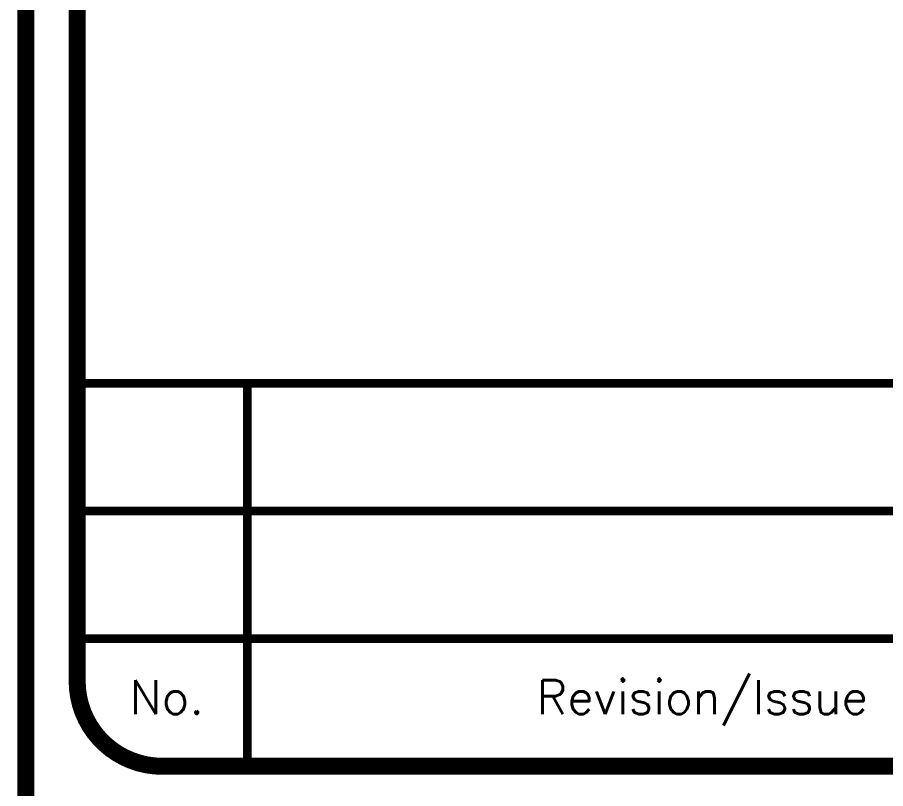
# Model space of a CAD drawing. Header units: centimetres. Extents: x 7997 to 116674, y 1017 to 13844.
# Drawn here: x 58788 to 59092.1, y 9098.6 to 9368.8 of the extents above; entities that cross this region are included whole.
import ezdxf
from ezdxf.enums import TextEntityAlignment as Align

# ---------------------------------------------------------------- set-up
doc = ezdxf.new("R2010")
doc.units = ezdxf.units.CM
doc.header["$LTSCALE"] = 200
doc.layers.add('DIM', color=11, linetype='Continuous')
doc.styles.add('$0$$0$Roman', font='romans')

# ---------------------------------------------------------------- blocks, each defined once
blk = doc.blocks.new('08-TITLE SHEET-selattin', base_point=(45714.81, -203081.37))
at = {"color": 0, "linetype": 'ByBlock'}
for points, const_width in [([(50507.62, -203110.84), (50507.62, -206891.89)], 8.52), ([(50533.29, -205269.18), (51184.66, -205269.18)], 4.26), ([(50618.47, -205460.85), (50618.47, -205269.18)], 4.26), ([(50533.29, -205333.07), (51184.66, -205333.07)], 4.26), ([(50533.29, -205396.96), (51184.66, -205396.96)], 4.26)]:
    blk.add_lwpolyline(points, dxfattribs=dict(at, const_width=const_width))
at = {"color": 0, "linetype": 'ByBlock', "const_width": 8.52}
blk.add_lwpolyline([(50575.88, -205460.85), (51142.07, -205460.85, 0.414214), (51184.66, -205418.25), (51184.66, -204045.63, 0.414214), (51142.07, -204003.04), (50575.88, -204003.04, 0.414214), (50533.29, -204045.63), (50533.29, -205418.25, 0.414214)], format="xyb", close=True, dxfattribs=at)
at = {"color": 0, "style": '$0$$0$Roman'}
for s, height, p in [('Revision/Issue', 17.0371, (50846.12, -205426.19)), ('No.', 17.037, (50578.11, -205426.19))]:
    blk.add_text(s, height=height, dxfattribs=at).set_placement(p, align=Align.MIDDLE_CENTER)

msp = doc.modelspace()

# ---------------------------------------------------------------- block references
at = {"layer": 'DIM', "color": 0, "linetype": 'Continuous', "xscale": 0.7000000000000026, "yscale": 0.7000000000000026, "zscale": 0.7000000000000026}
msp.add_blockref('08-TITLE SHEET-selattin', (55435.9724, 10772.0841), dxfattribs=at)

doc.saveas('drawing.dxf')
